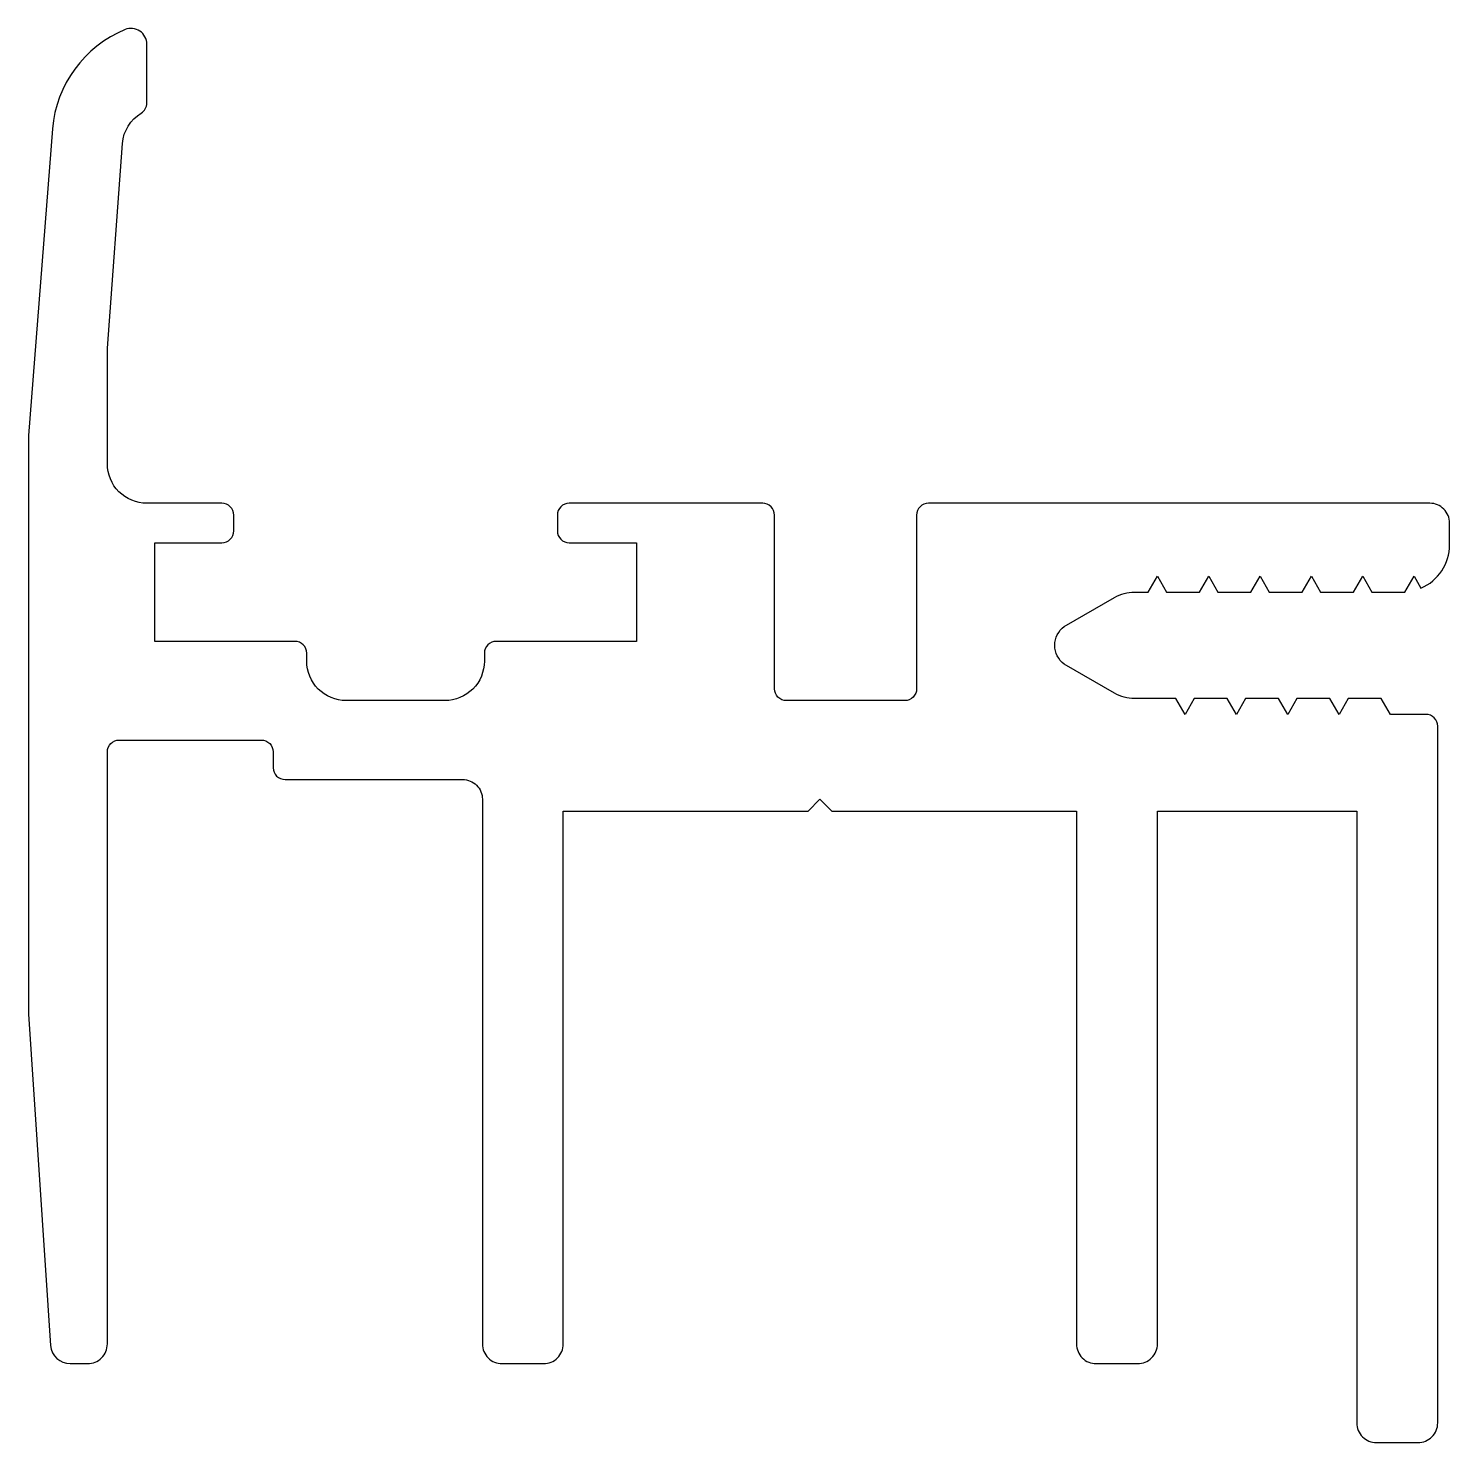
# Model space of a CAD drawing. Extents: x 131.8 to 167.8, y 205.6 to 241.5.
import ezdxf

# ---------------------------------------------------------------- set-up
doc = ezdxf.new("R2010")
doc.units = 0
doc.header["$LTSCALE"] = 15
doc.layers.add('ANA', color=220, linetype='CONTINUOUS')

msp = doc.modelspace()

# ---------------------------------------------------------------- linework, layer by layer
at = {"layer": 'ANA', "color": 0}
msp.add_lwpolyline([(161.088, 224.079), (160.857, 224.479), (159.804, 224.479, -0.131652), (159.304, 224.613), (158.028, 225.35, -0.498823), (158.028, 226.309), (159.304, 227.045, -0.131652), (159.804, 227.179), (160.157, 227.179), (160.388, 227.579), (160.619, 227.179), (161.457, 227.179), (161.688, 227.579), (161.919, 227.179), (162.757, 227.179), (162.988, 227.579), (163.219, 227.179), (164.057, 227.179), (164.288, 227.579), (164.519, 227.179), (165.357, 227.179), (165.588, 227.579), (165.819, 227.179), (166.657, 227.179), (166.888, 227.579), (167.063, 227.277, 0.299582), (167.788, 228.379), (167.788, 228.929, 0.414214), (167.288, 229.429), (164.788, 229.429), (154.588, 229.429, 0.414214), (154.288, 229.129), (154.288, 224.729, -0.414214), (153.988, 224.429), (150.988, 224.429, -0.414214), (150.688, 224.729), (150.688, 229.129, 0.414214), (150.388, 229.429), (145.488, 229.429, 0.414214), (145.188, 229.129), (145.188, 228.729, 0.414214), (145.488, 228.429), (147.188, 228.429), (147.188, 225.929), (143.638, 225.929, 0.414214), (143.338, 225.629), (143.338, 225.429, -0.414214), (142.338, 224.429), (139.838, 224.429, -0.414214), (138.838, 225.429), (138.838, 225.629, 0.414214), (138.538, 225.929), (134.988, 225.929), (134.988, 228.429), (136.688, 228.429, 0.414214), (136.988, 228.729), (136.988, 229.129, 0.414214), (136.688, 229.429), (134.788, 229.429, -0.414214), (133.788, 230.429), (133.788, 233.354), (134.17, 238.547, -0.238103), (134.645, 239.313, 0.261281), (134.788, 239.569), (134.788, 241.059, 0.534645), (134.235, 241.429, 0.279563), (132.396, 238.919), (131.788, 231.147), (131.788, 216.487), (132.349, 208.086, 0.388879), (132.847, 207.629), (133.288, 207.629, 0.414214), (133.788, 208.129), (133.788, 223.129, -0.414214), (134.088, 223.429), (136.988, 223.429), (137.688, 223.429, -0.414214), (137.988, 223.129), (137.988, 222.729, 0.414214), (138.288, 222.429), (139.488, 222.429), (142.788, 222.429, -0.414214), (143.288, 221.929), (143.288, 208.129, 0.414214), (143.788, 207.629), (144.838, 207.629, 0.414214), (145.338, 208.129), (145.338, 221.629), (151.538, 221.629), (151.838, 221.929), (152.138, 221.629), (158.338, 221.629), (158.338, 209.729), (158.338, 208.129, 0.414214), (158.838, 207.629), (159.888, 207.629, 0.414214), (160.388, 208.129), (160.388, 221.629), (165.438, 221.629), (165.438, 206.129, 0.414214), (165.938, 205.629), (166.988, 205.629, 0.414214), (167.488, 206.129), (167.488, 218.118), (167.488, 222.579), (167.488, 223.779, 0.414214), (167.188, 224.079), (166.288, 224.079), (166.057, 224.479), (165.219, 224.479), (164.988, 224.079), (164.757, 224.479), (163.919, 224.479), (163.688, 224.079), (163.457, 224.479), (162.619, 224.479), (162.388, 224.079), (162.157, 224.479), (161.319, 224.479)], format="xyb", close=True, dxfattribs=at)

doc.saveas('drawing.dxf')
